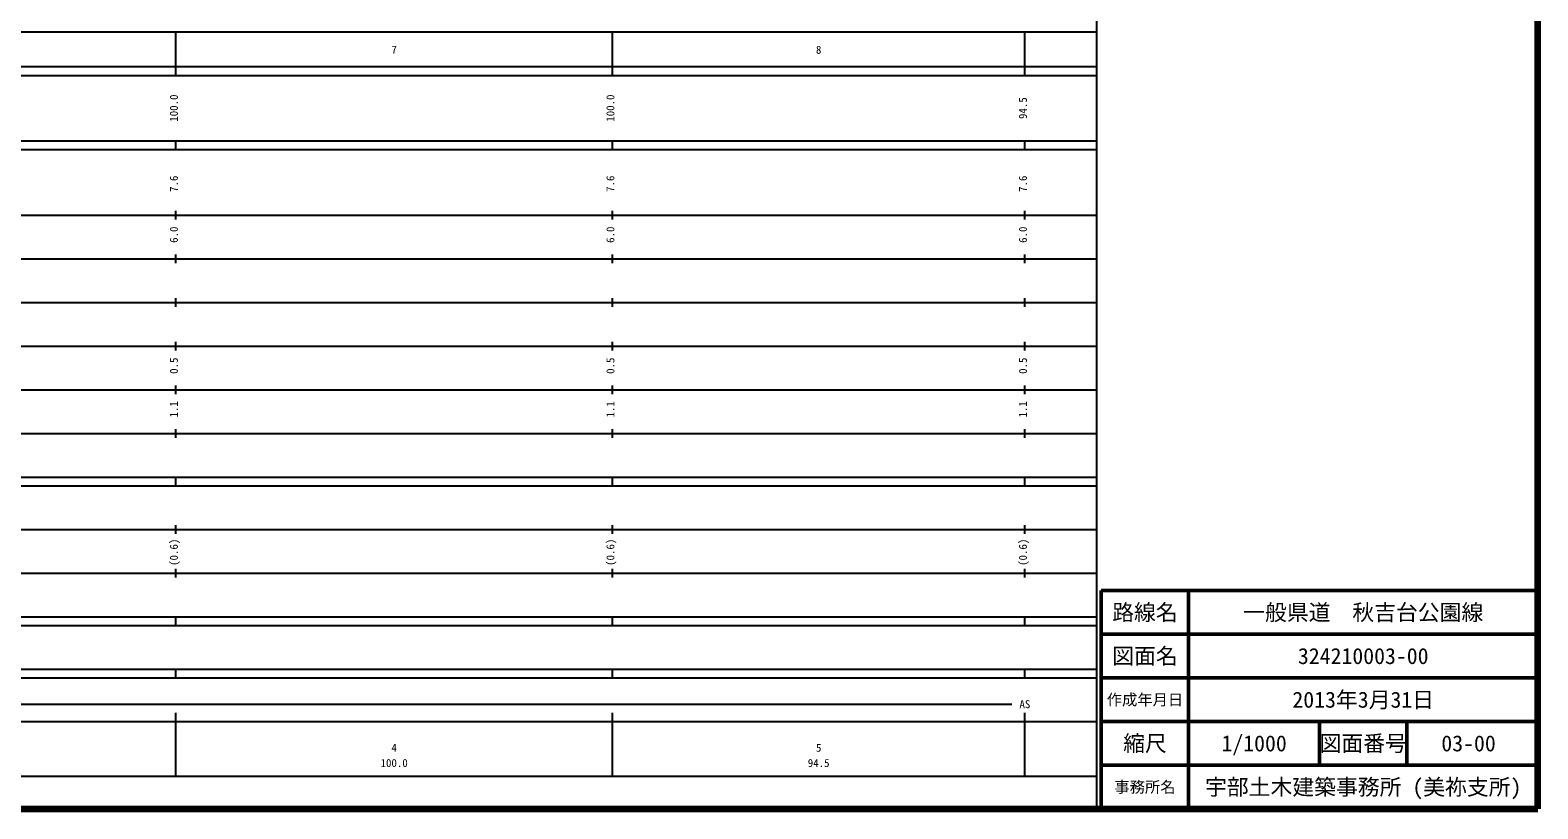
# Model space of a CAD drawing. Units: millimetres on the paper. Extents: x 40 to 680, y 20 to 380.
# Drawn here: x 334.6 to 680, y 20 to 198.4 of the extents above; entities that cross this region are included whole.
import ezdxf
from ezdxf.enums import TextEntityAlignment as Align

# ---------------------------------------------------------------- set-up
doc = ezdxf.new("R2010")
doc.units = ezdxf.units.MM
for name, color, linetype, lineweight in [('M-TTL', 2, 'Continuous', 140), ('M-TTL-BAND', 7, 'Continuous', 25), ('M-TTL-FRAM', 2, 'Continuous', 50), ('M-TTL-LINE', 7, 'Continuous', 50)]:
    doc.layers.add(name, color=color, linetype=linetype, lineweight=lineweight)
doc.layers.add('M-TTL-TXT', color=7, linetype='Continuous')
doc.styles.add('ＭＳ ゴシック', font='')
doc.styles.get('ＭＳ ゴシック').set_extended_font_data('MS Gothic')

msp = doc.modelspace()

# ---------------------------------------------------------------- linework, layer by layer
at = {"layer": 'M-TTL'}
for p, q in [((680, 20), (680, 380)), ((40, 20), (680, 20))]:
    msp.add_line(p, q, dxfattribs=at)
at = {"layer": 'M-TTL-BAND'}
for p, q in [((579, 20), (579, 370)), ((68, 198), (579, 198)), ((368, 188), (368, 198)), ((468, 188), (468, 198)), ((562.5, 188), (562.5, 198)), ((40, 190), (579, 190)), ((40, 188), (579, 188)), ((40, 173), (579, 173)), ((368, 171), (368, 173)), ((468, 171), (468, 173)), ((562.5, 171), (562.5, 173)), ((40, 171), (579, 171)), ((40, 156), (579, 156)), ((368, 155), (368, 157)), ((468, 155), (468, 157)), ((562.5, 155), (562.5, 157)), ((46, 146), (579, 146)), ((368, 145), (368, 147)), ((468, 145), (468, 147)), ((562.5, 145), (562.5, 147)), ((52, 136), (579, 136)), ((368, 135), (368, 137)), ((468, 135), (468, 137)), ((562.5, 135), (562.5, 137)), ((46, 126), (579, 126)), ((368, 125), (368, 127)), ((468, 125), (468, 127)), ((562.5, 125), (562.5, 127)), ((52, 116), (579, 116)), ((368, 115), (368, 117)), ((468, 115), (468, 117)), ((562.5, 115), (562.5, 117)), ((46, 106), (579, 106)), ((368, 105), (368, 107)), ((468, 105), (468, 107)), ((562.5, 105), (562.5, 107)), ((40, 96), (579, 96)), ((40, 94), (579, 94)), ((368, 94), (368, 96)), ((468, 94), (468, 96)), ((562.5, 94), (562.5, 96)), ((49, 84), (579, 84)), ((368, 83), (368, 85)), ((468, 83), (468, 85)), ((562.5, 83), (562.5, 85)), ((40, 74), (579, 74)), ((368, 73), (368, 75)), ((468, 73), (468, 75)), ((562.5, 73), (562.5, 75)), ((40, 64), (579, 64)), ((368, 62), (368, 64)), ((468, 62), (468, 64)), ((562.5, 62), (562.5, 64)), ((40, 62), (579, 62)), ((40, 52), (579, 52)), ((368, 50), (368, 52)), ((468, 50), (468, 52)), ((562.5, 50), (562.5, 52)), ((40, 50), (579, 50)), ((71, 44), (559.5, 44)), ((368, 27.5), (368, 42)), ((468, 27.5), (468, 42)), ((562.5, 27.5), (562.5, 42)), ((40, 40), (579, 40)), ((68, 27.5), (579, 27.5))]:
    msp.add_line(p, q, dxfattribs=at)
at = {"layer": 'M-TTL-FRAM'}
for p, q in [((680, 70), (580, 70)), ((580, 70), (580, 20))]:
    msp.add_line(p, q, dxfattribs=at)
at = {"layer": 'M-TTL-LINE'}
for p, q in [((600, 70), (600, 20)), ((680, 60), (580, 60)), ((680, 50), (580, 50)), ((680, 40), (580, 40)), ((630, 40), (630, 30)), ((650, 40), (650, 30)), ((680, 30), (580, 30))]:
    msp.add_line(p, q, dxfattribs=at)

# ---------------------------------------------------------------- texts
at = {"layer": 'M-TTL-BAND', "style": 'ＭＳ ゴシック'}
for s, p in [('7', (418, 192.405)), ('8', (515.25, 192.405)), ('AS', (562.5, 42.5)), ('4', (418, 32.523)), ('5', (515.25, 32.523)), ('100.0', (418, 29.033)), ('94.5', (515.25, 29.033))]:
    msp.add_text(s, height=1.833, dxfattribs=at).set_placement(p, align=Align.BOTTOM_CENTER)
for s, p in [('100.0', (369, 180.5)), ('100.0', (469, 180.5)), ('94.5', (563.5, 180.5)), ('7.6', (369, 163.174)), ('7.6', (469, 163.174)), ('7.6', (563.5, 163.174)), ('6.0', (369, 151.5)), ('6.0', (469, 151.5)), ('6.0', (563.5, 151.5)), ('0.5', (369, 121.5)), ('0.5', (469, 121.5)), ('0.5', (563.5, 121.5)), ('1.1', (369, 111.5)), ('1.1', (469, 111.5)), ('1.1', (563.5, 111.5)), ('(0.6)', (369, 78.764)), ('(0.6)', (469, 78.764)), ('(0.6)', (563.5, 78.764))]:
    msp.add_text(s, height=1.833, rotation=90, dxfattribs=at).set_placement(p, align=Align.BOTTOM_CENTER)
at = {"layer": 'M-TTL-TXT', "style": 'ＭＳ ゴシック'}
for s, height, p in [('路線名', 3.666, (590, 65)), ('路線名', 3.666, (590, 65)), ('一般県道\u3000秋吉台公園線', 3.666, (640, 65)), ('図面名', 3.666, (590, 55)), ('図面名', 3.666, (590, 55)), ('324210003-00', 3.666, (640, 55)), ('作成年月日', 2.566, (590, 45)), ('作成年月日', 2.566, (590, 45)), ('2013年3月31日', 3.666, (640, 45)), ('縮尺', 3.666, (590, 35)), ('縮尺', 3.666, (590, 35)), ('1/1000', 3.666, (615, 35)), ('図面番号', 3.666, (640, 35)), ('図面番号', 3.666, (640, 35)), ('03-00', 3.666, (664.125, 35)), ('事務所名', 2.566, (590, 25)), ('事務所名', 2.566, (590, 25)), ('宇部土木建築事務所 (美祢支所)', 3.666, (640, 25))]:
    msp.add_text(s, height=height, dxfattribs=at).set_placement(p, align=Align.MIDDLE_CENTER)

doc.saveas('drawing.dxf')
